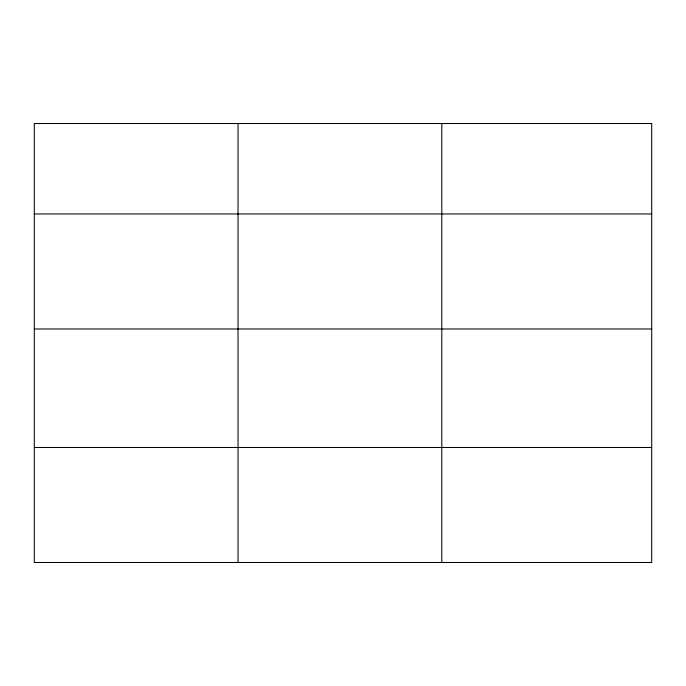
<?xml version="1.0" encoding="UTF-8"?>
<svg xmlns="http://www.w3.org/2000/svg" width="686" height="686" viewBox="0 0 686 686"><rect width="100%" height="100%" fill="white"/><g stroke="black" fill="none" stroke-linecap="round" stroke-linejoin="round"><path stroke-width="1.03" d="M34.3 213.963L651.7 213.963M34.3 328.98L651.7 328.98M34.3 447.478L651.7 447.478M441.784 123.514L441.784 562.486M238.042 123.514L238.042 562.486M651.7 123.514L34.3 123.514L34.3 562.486L651.7 562.486L651.7 123.514"/></g></svg>
